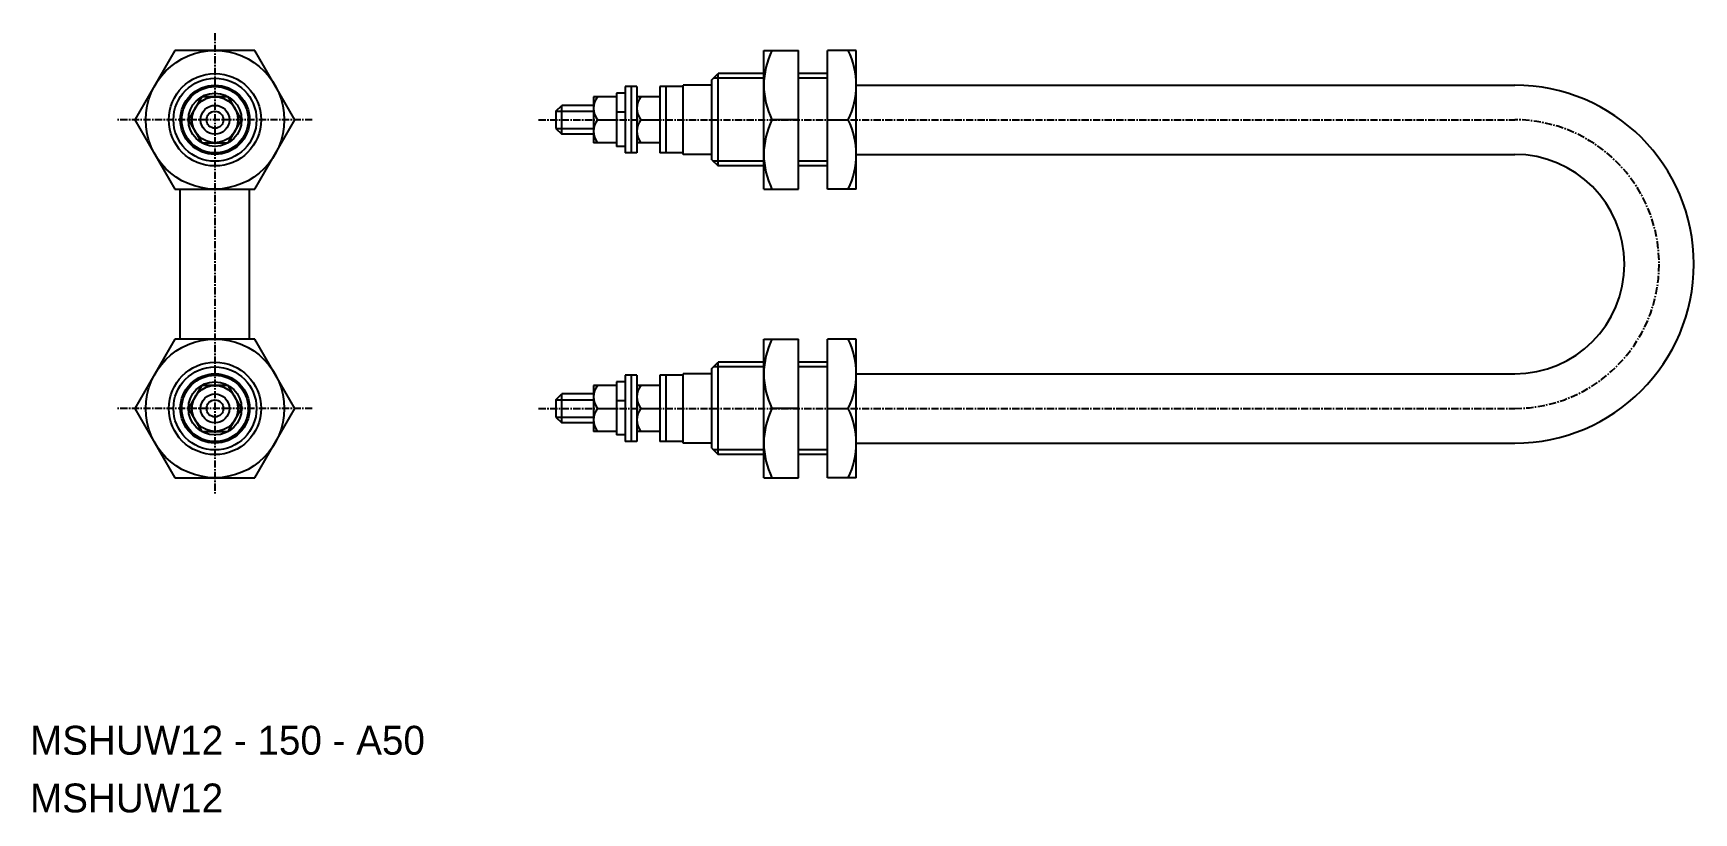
# Model space of a CAD drawing. Extents: x 1 to 288, y 1 to 136.
import ezdxf
from ezdxf.enums import TextEntityAlignment as Align

# ---------------------------------------------------------------- set-up
doc = ezdxf.new("R2010")
doc.units = 0
doc.linetypes.add('CENTER', pattern=[2, 1.25, -0.25, 0.25, -0.25])
doc.layers.get('0').update_dxf_attribs({"linetype": 'CONTINUOUS'})
doc.layers.add('CENTER', color=1, linetype='CENTER')

msp = doc.modelspace()

# ---------------------------------------------------------------- linework, layer by layer
at = {"color": 7, "linetype": 'CONTINUOUS'}
for p, q in [((25.09, 133.48), (18.16, 121.48)), ((38.94, 133.48), (25.09, 133.48)), ((45.87, 121.48), (38.94, 133.48)), ((127.05, 109.48), (127.05, 133.48)), ((127.05, 133.48), (133.05, 133.48)), ((133.05, 109.48), (133.05, 133.48)), ((138.05, 109.48), (138.05, 133.48)), ((143.05, 133.48), (138.05, 133.48)), ((143.05, 109.48), (143.05, 133.48)), ((118.05, 128.4), (119.13, 129.48)), ((127.05, 129.48), (119.13, 129.48)), ((119.13, 113.48), (119.13, 129.48)), ((138.05, 129.48), (133.05, 129.48)), ((103.05, 127.23), (103.05, 115.73)), ((105.05, 127.23), (103.05, 127.23)), ((104.05, 127.23), (104.05, 115.73)), ((105.05, 127.23), (105.05, 115.73)), ((109.05, 127.23), (109.05, 115.73)), ((113.05, 127.23), (109.05, 127.23)), ((110.05, 127.23), (110.05, 115.73)), ((113.05, 115.48), (113.05, 127.48)), ((118.05, 127.48), (113.05, 127.48)), ((118.05, 114.57), (118.05, 128.4)), ((143.05, 127.48), (257.05, 127.48)), ((29.72, 125.47), (27.42, 121.48)), ((34.32, 125.47), (29.72, 125.47)), ((36.62, 121.48), (34.32, 125.47)), ((91.05, 122.98), (92.05, 123.98)), ((97.55, 123.98), (92.05, 123.98)), ((92.05, 118.98), (92.05, 123.98)), ((97.55, 125.47), (97.55, 117.5)), ((101.55, 125.47), (97.55, 125.47)), ((103.05, 126.08), (101.55, 126.08)), ((101.55, 126.08), (101.55, 116.88)), ((105.05, 126.08), (105.05, 116.88)), ((105.05, 125.47), (105.05, 117.5)), ((109.05, 125.47), (105.05, 125.47)), ((18.16, 121.48), (25.09, 109.48)), ((27.42, 121.48), (29.72, 117.5)), ((34.32, 117.5), (36.62, 121.48)), ((38.94, 109.48), (45.87, 121.48)), ((91.05, 122.98), (91.05, 119.98)), ((98.25, 121.48), (101.55, 121.48)), ((101.55, 122.88), (103.05, 122.88)), ((105.75, 121.48), (109.05, 121.48)), ((133.05, 121.48), (128.45, 121.48)), ((138.05, 121.48), (141.65, 121.48)), ((91.05, 119.98), (92.05, 118.98)), ((97.55, 118.98), (92.05, 118.98)), ((29.72, 117.5), (34.32, 117.5)), ((101.55, 117.5), (97.55, 117.5)), ((103.05, 116.88), (101.55, 116.88)), ((105.05, 115.73), (103.05, 115.73)), ((109.05, 117.5), (105.05, 117.5)), ((113.05, 115.73), (109.05, 115.73)), ((118.05, 115.48), (113.05, 115.48)), ((143.05, 115.48), (257.05, 115.48)), ((118.05, 114.57), (119.13, 113.48)), ((127.05, 113.48), (119.13, 113.48)), ((138.05, 113.48), (133.05, 113.48)), ((25.09, 109.48), (38.94, 109.48)), ((26.02, 83.48), (26.02, 109.48)), ((38.02, 83.48), (38.02, 109.48)), ((127.05, 109.48), (133.05, 109.48)), ((143.05, 109.48), (138.05, 109.48)), ((25.09, 83.48), (18.16, 71.48)), ((38.94, 83.48), (25.09, 83.48)), ((45.87, 71.48), (38.94, 83.48)), ((127.05, 59.48), (127.05, 83.48)), ((127.05, 83.48), (133.05, 83.48)), ((133.05, 59.48), (133.05, 83.48)), ((138.05, 59.48), (138.05, 83.48)), ((143.05, 83.48), (138.05, 83.48)), ((143.05, 59.48), (143.05, 83.48)), ((118.05, 78.4), (119.13, 79.48)), ((118.05, 64.57), (118.05, 78.4)), ((127.05, 79.48), (119.13, 79.48)), ((119.13, 63.48), (119.13, 79.48)), ((138.05, 79.48), (133.05, 79.48)), ((29.72, 75.47), (27.42, 71.48)), ((34.32, 75.47), (29.72, 75.47)), ((36.62, 71.48), (34.32, 75.47)), ((97.55, 75.47), (97.55, 67.5)), ((101.55, 75.47), (97.55, 75.47)), ((103.05, 76.08), (101.55, 76.08)), ((101.55, 76.08), (101.55, 66.88)), ((103.05, 77.23), (103.05, 65.73)), ((105.05, 77.23), (103.05, 77.23)), ((104.05, 77.23), (104.05, 65.73)), ((105.05, 77.23), (105.05, 65.73)), ((105.05, 76.08), (105.05, 66.88)), ((105.05, 75.47), (105.05, 67.5)), ((109.05, 75.47), (105.05, 75.47)), ((109.05, 77.23), (109.05, 65.73)), ((113.05, 77.23), (109.05, 77.23)), ((110.05, 77.23), (110.05, 65.73)), ((113.05, 65.48), (113.05, 77.48)), ((118.05, 77.48), (113.05, 77.48)), ((143.05, 77.48), (257.05, 77.48)), ((91.05, 72.98), (92.05, 73.98)), ((91.05, 72.98), (91.05, 69.98)), ((97.55, 73.98), (92.05, 73.98)), ((92.05, 68.98), (92.05, 73.98)), ((101.55, 72.88), (103.05, 72.88)), ((18.16, 71.48), (25.09, 59.48)), ((27.42, 71.48), (29.72, 67.5)), ((34.32, 67.5), (36.62, 71.48)), ((38.94, 59.48), (45.87, 71.48)), ((91.05, 69.98), (92.05, 68.98)), ((98.25, 71.48), (101.55, 71.48)), ((105.75, 71.48), (109.05, 71.48)), ((133.05, 71.48), (128.45, 71.48)), ((138.05, 71.48), (141.65, 71.48)), ((29.72, 67.5), (34.32, 67.5)), ((97.55, 68.98), (92.05, 68.98)), ((101.55, 67.5), (97.55, 67.5)), ((103.05, 66.88), (101.55, 66.88)), ((109.05, 67.5), (105.05, 67.5)), ((105.05, 65.73), (103.05, 65.73)), ((113.05, 65.73), (109.05, 65.73)), ((118.05, 65.48), (113.05, 65.48)), ((118.05, 64.57), (119.13, 63.48)), ((127.05, 63.48), (119.13, 63.48)), ((138.05, 63.48), (133.05, 63.48)), ((143.05, 65.48), (257.05, 65.48)), ((25.09, 59.48), (38.94, 59.48)), ((127.05, 59.48), (133.05, 59.48)), ((143.05, 59.48), (138.05, 59.48))]:
    msp.add_line(p, q, dxfattribs=at)
at = {"color": 3, "linetype": 'CONTINUOUS'}
for p, q in [((127.05, 128.67), (118.32, 128.67)), ((138.05, 128.67), (133.05, 128.67)), ((127.05, 114.29), (118.32, 114.29)), ((138.05, 114.29), (133.05, 114.29)), ((127.05, 78.67), (118.32, 78.67)), ((138.05, 78.67), (133.05, 78.67)), ((127.05, 64.29), (118.32, 64.29)), ((138.05, 64.29), (133.05, 64.29))]:
    msp.add_line(p, q, dxfattribs=at)
at = {"color": 3}
for p, q in [((91.05, 122.98), (97.55, 122.98)), ((91.05, 119.98), (97.55, 119.98)), ((91.05, 72.98), (97.55, 72.98)), ((91.05, 69.98), (97.55, 69.98))]:
    msp.add_line(p, q, dxfattribs=at)
at = {"color": 7, "linetype": 'CONTINUOUS'}
for centre, radius in [((32.02, 121.48), 12), ((32.02, 121.48), 8), ((32.02, 121.48), 6), ((32.02, 121.48), 5.75), ((32.02, 121.48), 4.6), ((32.02, 121.48), 3.98), ((32.02, 121.48), 2.5), ((32.02, 71.48), 12), ((32.02, 71.48), 8), ((32.02, 71.48), 6), ((32.02, 71.48), 5.75), ((32.02, 71.48), 4.6), ((32.02, 71.48), 3.98), ((32.02, 71.48), 2.5)]:
    msp.add_circle(centre, radius, dxfattribs=at)
at = {"color": 3}
for centre, radius in [((32.02, 121.48), 7.19), ((32.02, 121.48), 1.47), ((32.02, 71.48), 7.19), ((32.02, 71.48), 1.47)]:
    msp.add_circle(centre, radius, dxfattribs=at)
at = {"color": 7, "linetype": 'CONTINUOUS'}
for centre, radius, start, end in [((140.61, 127.48), 13.56, 153.7325, 206.2675), ((129.49, 127.48), 13.56, 333.7325, 26.2675), ((257.05, 96.48), 31, 270, 90), ((100.67, 123.47), 3.13, 140.4964, 219.5036), ((108.17, 123.47), 3.13, 140.4964, 219.5036), ((100.67, 119.49), 3.13, 140.4964, 219.5036), ((108.17, 119.49), 3.13, 140.4964, 219.5036), ((140.61, 115.48), 13.56, 153.7324, 206.268), ((129.49, 115.48), 13.56, 333.732, 26.2676), ((257.05, 96.48), 19, 270, 90), ((140.61, 77.48), 13.56, 153.7325, 206.2675), ((129.49, 77.48), 13.56, 333.7325, 26.2675), ((100.67, 73.47), 3.13, 140.4964, 219.5036), ((108.17, 73.47), 3.13, 140.4964, 219.5036), ((100.67, 69.49), 3.13, 140.4964, 219.5036), ((108.17, 69.49), 3.13, 140.4964, 219.5036), ((140.61, 65.48), 13.56, 153.7324, 206.268), ((129.49, 65.48), 13.56, 333.732, 26.2676)]:
    msp.add_arc(centre, radius, start, end, dxfattribs=at)
at = {"layer": 'CENTER', "color": 1, "linetype": 'CENTER'}
for p, q in [((32.02, 136.48), (32.02, 56.48)), ((48.87, 121.48), (15.16, 121.48)), ((88.05, 121.48), (257.05, 121.48)), ((48.87, 71.48), (15.16, 71.48)), ((88.05, 71.48), (257.05, 71.48))]:
    msp.add_line(p, q, dxfattribs=at)
msp.add_arc((257.05, 96.48), 25, 270, 90, dxfattribs=at)

# ---------------------------------------------------------------- texts
for s, p in [('MSHUW12 - 150 - A50', (0, 10)), ('MSHUW12', (0, 0))]:
    msp.add_text(s, height=5).set_placement(p, align=Align.BOTTOM_LEFT)

doc.saveas('drawing.dxf')
